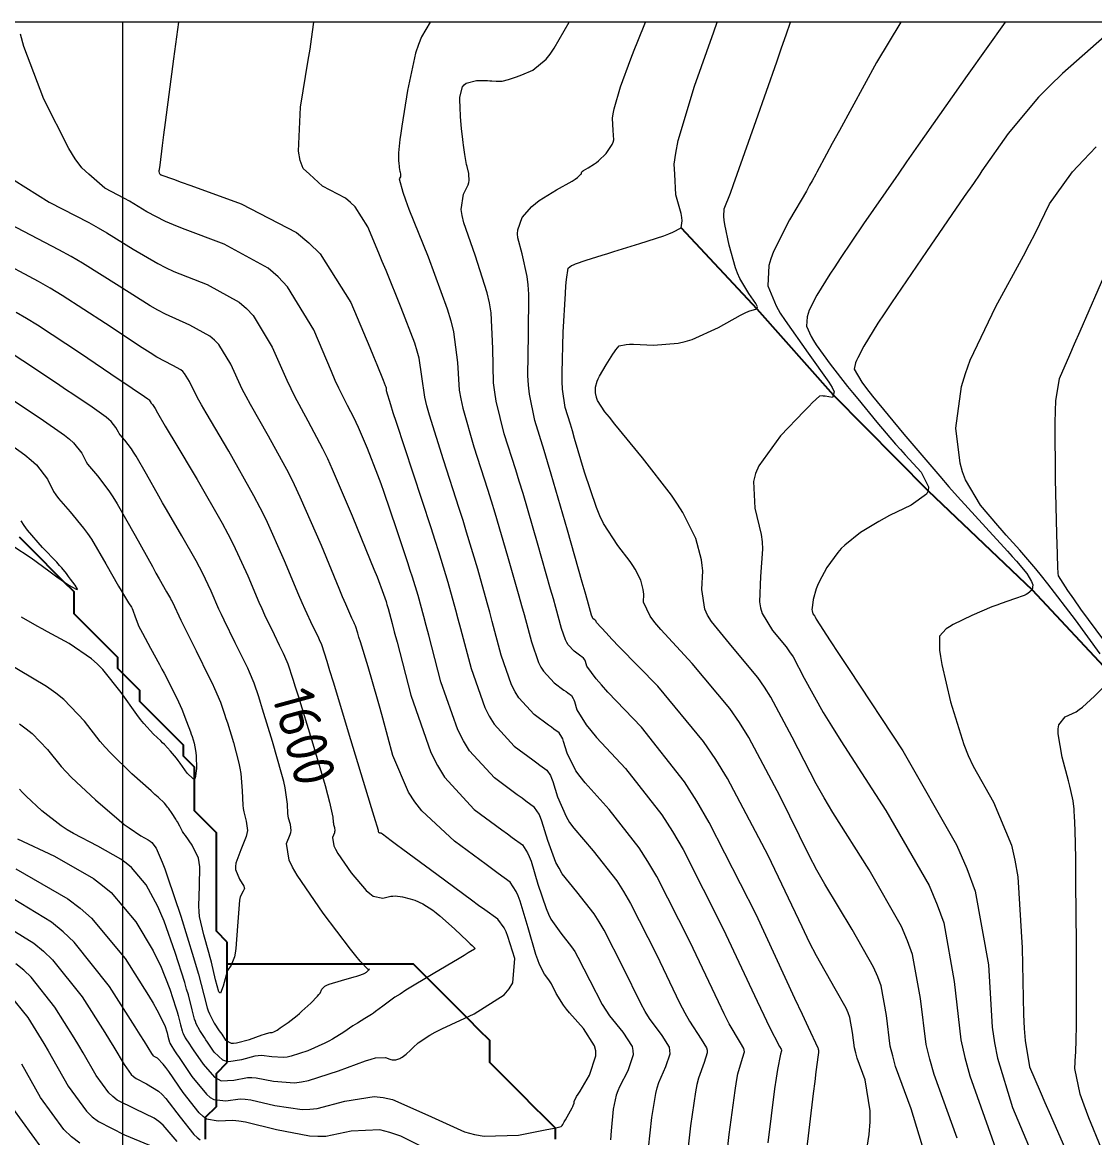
# Model space of a CAD drawing. Header units: millimetres. Extents: x 837475 to 838477, y 1189012 to 1191015.
# Drawn here: x 837667.3 to 837765.3, y 1190912 to 1191013.9 of the extents above; entities that cross this region are included whole.
import ezdxf

# ---------------------------------------------------------------- set-up
doc = ezdxf.new("R2010")
doc.units = ezdxf.units.MM
doc.header["$LTSCALE"] = 0.3
doc.layers.add('COORD', color=253, linetype='Continuous', lineweight=20)
doc.layers.add('DRENAJE', color=5, linetype='Continuous', lineweight=25)
for name, color, linetype, lineweight, true_color in [('COTAS 10', 7, 'Continuous', 9, 0x6e3e2d), ('COTAS INT', 7, 'Continuous', 5, 0x9fa19f), ('Escorrentias', 7, 'Continuous', 25, 0x00a8ad)]:
    doc.layers.add(name, color=color, linetype=linetype, lineweight=lineweight, true_color=true_color)
doc.styles.get("Standard").update_dxf_attribs({"font": 'isocp2.shx', "bigfont": '@extfont2.shx'})

msp = doc.modelspace()

# ---------------------------------------------------------------- linework, layer by layer
at = {"layer": 'COORD'}
msp.add_line((837676.51, 1189013.87), (837676.51, 1191013.87), dxfattribs=at)
msp.add_lwpolyline([(837476.51, 1189013.87), (838476.51, 1189013.87), (838476.51, 1191013.87), (837476.51, 1191013.87)], close=True, dxfattribs=at)
at = {"layer": 'COTAS 10'}
for points in [[(837679.9, 1191000), (837679.89, 1191000.01), (837679.88, 1191000.02), (837679.88, 1191000.03), (837679.84, 1191000.1), (837679.83, 1191000.26), (837679.83, 1191000.33), (837679.84, 1191000.42), (837679.9, 1191000.83), (837680.14, 1191002.62), (837680.26, 1191003.58), (837680.41, 1191004.73), (837681.16, 1191010.54), (837681.61, 1191013.87)], [(837749.8, 1190910.5), (837748.54, 1190914.61), (837747.12, 1190918.49), (837746.85, 1190919.44), (837746.63, 1190920.33), (837746.28, 1190923.14), (837745.8, 1190925.84), (837745.49, 1190926.67), (837745.11, 1190927.55), (837743.14, 1190931.01), (837740.64, 1190935.13), (837739.93, 1190936.41), (837739.21, 1190937.76), (837736.57, 1190943.16), (837733.7, 1190948.55), (837732.84, 1190949.9), (837731.96, 1190951.18), (837728.53, 1190955.29), (837725.65, 1190958.39), (837725.11, 1190959.04), (837724.68, 1190959.61), (837724.07, 1190960.89), (837724.1, 1190961.62), (837724.08, 1190961.84), (837724.05, 1190962.06), (837723.83, 1190962.9), (837723.32, 1190963.92), (837723.1, 1190964.25), (837722.86, 1190964.61), (837721.72, 1190966.08), (837720.43, 1190968.09), (837720.1, 1190968.78), (837719.78, 1190969.54), (837718.68, 1190972.76), (837717.78, 1190975.86), (837717.58, 1190976.54), (837717.4, 1190977.15), (837716.92, 1190978.68), (837716.69, 1190980.36), (837716.66, 1190981.06), (837716.65, 1190981.86), (837716.75, 1190985.56), (837716.94, 1190989.11), (837716.99, 1190989.8), (837717.03, 1190990.37), (837717.18, 1190991.4), (837717.51, 1190991.64), (837717.67, 1190991.72), (837717.87, 1190991.8), (837718.84, 1190992.14), (837720.31, 1190992.6), (837720.82, 1190992.76), (837721.37, 1190992.93), (837723.74, 1190993.66), (837725.95, 1190994.38), (837726.39, 1190994.54), (837726.76, 1190994.69), (837727.52, 1190995.09), (837727.62, 1190995.74), (837727.58, 1190996.05), (837727.51, 1190996.4), (837727.03, 1190998.12), (837726.93, 1191000), (837726.88, 1191000.9), (837727.03, 1191001.93), (837727.25, 1191003.06), (837728.74, 1191008.05), (837730.5, 1191013.01), (837730.82, 1191013.87)], [(837765.8, 1190956.17), (837763.54, 1190959.27), (837761.03, 1190962.57), (837760.45, 1190963.3), (837759.93, 1190963.95), (837758.47, 1190965.66), (837757.23, 1190967.02), (837756.85, 1190967.45), (837756.45, 1190967.91), (837754.87, 1190969.76), (837753.49, 1190972.06), (837753.22, 1190972.8), (837753, 1190973.59), (837752.62, 1190976.78), (837753.14, 1190980.6), (837753.49, 1190981.78), (837753.93, 1190983.02), (837756.27, 1190987.91), (837758.8, 1190992.53), (837759.36, 1190993.6), (837759.87, 1190994.57), (837761.18, 1190997.3), (837763.13, 1191000), (837763.28, 1191000.21), (837764.28, 1191001.29), (837765.45, 1191002.5)], [(837679.92, 1191000), (837679.92, 1190999.98), (837679.95, 1190999.97), (837679.96, 1190999.96), (837679.96, 1190999.96), (837679.98, 1190999.95), (837681.12, 1190999.54), (837681.83, 1190999.28), (837682.71, 1190998.96), (837687.33, 1190997.3), (837692.36, 1190994.67), (837693.5, 1190993.74), (837694.53, 1190992.71), (837697.33, 1190988.29), (837699.06, 1190984.16), (837699.41, 1190983.33), (837699.7, 1190982.62), (837700.3, 1190981.19), (837700.48, 1190980.7), (837700.52, 1190980.58), (837700.55, 1190980.49), (837700.58, 1190980.23), (837700.95, 1190978.97), (837701.18, 1190978.24), (837701.47, 1190977.34), (837703, 1190972.72), (837704.65, 1190967.71), (837705.02, 1190966.57), (837705.34, 1190965.54), (837706.21, 1190962.72), (837706.9, 1190960.21), (837707.12, 1190959.39), (837707.36, 1190958.5), (837708.32, 1190954.83), (837709.57, 1190951.28), (837709.98, 1190950.48), (837710.42, 1190949.74), (837712.27, 1190947.74), (837713.97, 1190946.49), (837714.32, 1190946.23), (837714.61, 1190946.01), (837715.25, 1190945.55), (837715.58, 1190945.06), (837715.68, 1190944.81), (837715.79, 1190944.52), (837716.22, 1190943.1), (837717, 1190941.31), (837717.33, 1190940.78), (837717.71, 1190940.24), (837719.47, 1190938.19), (837721.63, 1190935.44), (837722.25, 1190934.46), (837722.89, 1190933.38), (837725.27, 1190928.71), (837727.38, 1190924.3), (837727.85, 1190923.39), (837728.27, 1190922.62), (837729.35, 1190920.97), (837729.85, 1190920.18), (837729.9, 1190919.96), (837729.91, 1190919.72), (837729.62, 1190918.85), (837729.1, 1190917.42), (837728.96, 1190916.83), (837728.83, 1190916.16), (837728.37, 1190913.05), (837727.98, 1190909.47)], [(837666.76, 1190987.4), (837667.71, 1190986.83), (837668.71, 1190986.22), (837672.64, 1190983.64), (837676.09, 1190981.3), (837676.78, 1190980.83), (837677.35, 1190980.44), (837678.47, 1190979.69), (837678.78, 1190979.47), (837678.84, 1190979.42), (837678.9, 1190979.37), (837679, 1190979.24), (837679.05, 1190979.14), (837679.07, 1190979.1), (837679.1, 1190979.07), (837679.2, 1190978.96), (837679.34, 1190978.77), (837679.39, 1190978.69), (837679.45, 1190978.6), (837679.67, 1190978.21), (837680.38, 1190976.99), (837680.74, 1190976.38), (837681.17, 1190975.66), (837683.29, 1190972.09), (837685.57, 1190968.11), (837686.09, 1190967.13), (837686.57, 1190966.2), (837687.93, 1190963.29), (837688.94, 1190960.9), (837689.2, 1190960.31), (837689.46, 1190959.74), (837690.32, 1190957.95), (837690.8, 1190956.98), (837691.01, 1190956.55), (837691.15, 1190956.25), (837691.28, 1190955.97), (837691.59, 1190955.25), (837692.04, 1190953.86), (837692.25, 1190953.17), (837692.51, 1190952.35), (837693.76, 1190948.25), (837694.98, 1190944.15), (837695.21, 1190943.32), (837695.4, 1190942.63), (837695.7, 1190941.25), (837695.72, 1190940.8), (837695.74, 1190940.7), (837695.75, 1190940.59), (837695.83, 1190940.3), (837695.86, 1190940.02), (837695.85, 1190939.93), (837695.83, 1190939.82), (837695.66, 1190939.41), (837695.78, 1190938.64), (837695.94, 1190938.32), (837696.15, 1190937.94), (837697.36, 1190936.18), (837698.75, 1190934.56), (837699.08, 1190934.27), (837699.39, 1190934.05), (837700.27, 1190933.85), (837700.99, 1190934.03), (837701.18, 1190934.05), (837701.38, 1190934.06), (837702.07, 1190933.99), (837702.77, 1190933.81), (837702.97, 1190933.74), (837703.17, 1190933.66), (837703.93, 1190933.33), (837704.84, 1190932.75), (837705.14, 1190932.52), (837705.46, 1190932.25), (837706.81, 1190931.05), (837708, 1190929.92), (837708.23, 1190929.7), (837708.41, 1190929.53), (837708.69, 1190929.25), (837708.67, 1190929.24), (837708.67, 1190929.23), (837708.66, 1190929.23), (837708.65, 1190929.21), (837708.07, 1190928.85), (837707.7, 1190928.63), (837707.25, 1190928.36), (837704.87, 1190926.95), (837702.37, 1190925.44), (837701.83, 1190925.1), (837701.36, 1190924.8), (837700.25, 1190924), (837699.6, 1190923.49), (837699.42, 1190923.36), (837699.24, 1190923.24), (837698.61, 1190922.85), (837697.94, 1190922.45), (837697.74, 1190922.32), (837697.53, 1190922.18), (837696.71, 1190921.61), (837695.67, 1190920.97), (837695.33, 1190920.78), (837694.96, 1190920.6), (837693.42, 1190919.92), (837691.88, 1190919.42), (837691.51, 1190919.34), (837691.17, 1190919.3), (837690.12, 1190919.36), (837689.16, 1190919.48), (837688.87, 1190919.46), (837688.56, 1190919.42), (837687.36, 1190919.09), (837686.19, 1190918.91), (837685.91, 1190918.96), (837685.65, 1190919.06), (837684.85, 1190919.78), (837684.24, 1190920.71), (837684.09, 1190920.93), (837683.95, 1190921.14), (837683.54, 1190921.77), (837683.21, 1190922.39), (837683.14, 1190922.59), (837683.06, 1190922.8), (837682.84, 1190923.65), (837682.49, 1190925.02), (837682.33, 1190925.55), (837682.16, 1190926.15), (837681.3, 1190928.88), (837680.27, 1190931.75), (837679.98, 1190932.45), (837679.69, 1190933.09), (837678.62, 1190935.07), (837677.28, 1190936.65), (837676.82, 1190937.04), (837676.33, 1190937.42), (837674.21, 1190938.62), (837671.98, 1190939.77), (837671.41, 1190940.11), (837670.87, 1190940.47), (837669.1, 1190941.84), (837667.67, 1190943.18), (837667.35, 1190943.51), (837667.06, 1190943.83)], [(837767.04, 1190908.3), (837764.76, 1190913.79), (837764.33, 1190914.95), (837763.99, 1190915.96), (837763.49, 1190918.3), (837763.55, 1190919.48), (837763.57, 1190919.75), (837763.58, 1190920), (837763.62, 1190920.7), (837763.64, 1190922.42), (837763.65, 1190923.31), (837763.65, 1190924.38), (837763.63, 1190929.72), (837763.59, 1190935.27), (837763.58, 1190936.46), (837763.57, 1190937.51), (837763.52, 1190940.04), (837763.45, 1190941.4), (837763.44, 1190941.71), (837763.42, 1190941.99), (837763.34, 1190942.74), (837763.14, 1190943.7), (837763.04, 1190944.1), (837762.92, 1190944.57), (837762.34, 1190946.75), (837761.96, 1190948.88), (837761.96, 1190949.32), (837762.02, 1190949.68), (837762.62, 1190950.43), (837763.6, 1190950.89), (837763.88, 1190951.08), (837764.18, 1190951.3), (837765.3, 1190952.3), (837766.27, 1190953.29)], [(837681.46, 1190911.63), (837680.18, 1190913.13), (837679.78, 1190913.46), (837679.36, 1190913.77), (837677.67, 1190914.58), (837676, 1190915.41), (837675.6, 1190915.73), (837675.22, 1190916.08), (837674.06, 1190917.67), (837672.88, 1190919.73), (837672.49, 1190920.39), (837672.06, 1190921.09), (837670.3, 1190923.9), (837668.13, 1190926.63), (837667.45, 1190927.27), (837666.74, 1190927.86)]]:
    msp.add_lwpolyline(points, dxfattribs=at)
at = {"layer": 'COTAS INT'}
for points in [[(837731.41, 1190907.91), (837731.91, 1190912.28), (837732.45, 1190916.3), (837732.58, 1190917.12), (837732.71, 1190917.81), (837733.11, 1190919.24), (837733.3, 1190919.82), (837733.29, 1190919.97), (837733.26, 1190920.12), (837732.93, 1190920.65), (837731.92, 1190922.37), (837731.46, 1190923.28), (837730.92, 1190924.38), (837728.32, 1190929.89), (837725.29, 1190935.84), (837724.48, 1190937.21), (837723.69, 1190938.45), (837720.95, 1190941.95), (837718.75, 1190944.39), (837718.3, 1190944.97), (837717.91, 1190945.5), (837717.11, 1190947.09), (837716.78, 1190948.17), (837716.7, 1190948.4), (837716.62, 1190948.58), (837716.37, 1190948.96), (837715.89, 1190949.31), (837715.66, 1190949.48), (837715.39, 1190949.67), (837714.09, 1190950.63), (837712.68, 1190952.16), (837712.34, 1190952.72), (837712.03, 1190953.34), (837711.08, 1190956.05), (837710.26, 1190959.14), (837710.03, 1190959.99), (837709.8, 1190960.84), (837708.94, 1190963.91), (837707.92, 1190967.3), (837707.59, 1190968.36), (837707.24, 1190969.47), (837705.79, 1190973.91), (837704.52, 1190977.98), (837704.28, 1190978.85), (837704.09, 1190979.63), (837703.83, 1190981.51), (837703.57, 1190983.2), (837703.39, 1190983.84), (837703.17, 1190984.56), (837701.95, 1190987.79), (837700.55, 1190991.19), (837700.21, 1190992.02), (837699.89, 1190992.79), (837698.9, 1190995.18), (837697.74, 1190997), (837697.32, 1190997.42), (837696.84, 1190997.81), (837694.75, 1190998.9), (837693.56, 1191000), (837692.98, 1191000.53), (837692.72, 1191001.26), (837692.55, 1191002.1), (837692.74, 1191006.13), (837693.45, 1191010.41), (837693.61, 1191011.41), (837693.75, 1191012.32), (837693.97, 1191013.87)], [(837704.6, 1191013.87), (837703.78, 1191012.53), (837703.51, 1191011.83), (837703.26, 1191011.06), (837702.5, 1191007.65), (837701.99, 1191004.39), (837701.89, 1191003.73), (837701.81, 1191003.16), (837701.69, 1191001.96), (837701.69, 1191001.48), (837701.7, 1191001.37), (837701.7, 1191001.26), (837701.72, 1191000.96), (837701.74, 1191000.73), (837701.75, 1191000.67), (837701.76, 1191000.61), (837701.79, 1191000.42), (837701.82, 1191000.25), (837701.83, 1191000.2), (837701.84, 1191000.16), (837701.88, 1191000.02), (837701.88, 1191000), (837701.88, 1190999.87), (837701.87, 1190999.82), (837701.86, 1190999.77), (837701.76, 1190999.58), (837702.08, 1190998.36), (837702.33, 1190997.66), (837702.65, 1190996.81), (837704.39, 1190992.45), (837706.14, 1190987.7), (837706.47, 1190986.6), (837706.72, 1190985.6), (837707.07, 1190982.79), (837707.24, 1190980.28), (837707.38, 1190979.47), (837707.56, 1190978.61), (837708.57, 1190975.1), (837709.82, 1190971.23), (837710.16, 1190970.15), (837710.49, 1190969.07), (837711.66, 1190965.1), (837712.69, 1190961.47), (837712.94, 1190960.59), (837713.16, 1190959.77), (837713.83, 1190957.27), (837714.49, 1190955.39), (837714.71, 1190954.97), (837714.94, 1190954.58), (837715.92, 1190953.52), (837716.81, 1190952.86), (837717, 1190952.73), (837717.16, 1190952.61), (837717.49, 1190952.37), (837717.66, 1190952.1), (837717.72, 1190951.98), (837717.78, 1190951.82), (837718, 1190951.07), (837718.83, 1190949.7), (837719.26, 1190949.16), (837719.79, 1190948.54), (837722.43, 1190945.71), (837725.76, 1190941.47), (837726.72, 1190939.95), (837727.69, 1190938.29), (837731.37, 1190931.07), (837734.46, 1190924.45), (837735.07, 1190923.17), (837735.57, 1190922.12), (837736.51, 1190920.32), (837736.67, 1190920.06), (837736.69, 1190919.99), (837736.69, 1190919.91), (837736.6, 1190919.62), (837736.31, 1190918.2), (837736.2, 1190917.41), (837736.06, 1190916.44), (837735.45, 1190911.51)], [(837738.94, 1190910.35), (837739.62, 1190916), (837739.75, 1190917.1), (837739.86, 1190918), (837740.07, 1190919.55), (837740.1, 1190919.76), (837740.11, 1190919.8), (837740.11, 1190919.84), (837740.11, 1190919.93), (837740.09, 1190919.98), (837740.08, 1190919.99), (837740.08, 1190920), (837740.08, 1190920.04), (837740.07, 1190920.07), (837740.07, 1190920.08), (837740.06, 1190920.09), (837740.04, 1190920.14), (837739.15, 1190922.04), (837738.6, 1190923.22), (837737.92, 1190924.69), (837734.37, 1190932.36), (837730.08, 1190940.78), (837728.94, 1190942.73), (837727.81, 1190944.5), (837723.9, 1190949.48), (837720.83, 1190952.69), (837720.23, 1190953.34), (837719.74, 1190953.9), (837718.89, 1190955.06), (837718.77, 1190955.47), (837718.74, 1190955.56), (837718.71, 1190955.63), (837718.61, 1190955.77), (837718.43, 1190955.91), (837718.34, 1190955.97), (837718.24, 1190956.05), (837717.74, 1190956.41), (837717.2, 1190957), (837717.07, 1190957.21), (837716.95, 1190957.45), (837716.58, 1190958.49), (837716.06, 1190960.41), (837715.84, 1190961.2), (837715.59, 1190962.1), (837714.39, 1190966.29), (837713.07, 1190970.83), (837712.73, 1190971.94), (837712.41, 1190973), (837711.35, 1190976.29), (837710.61, 1190979.25), (837710.48, 1190980.09), (837710.38, 1190980.94), (837710.31, 1190984.07), (837710.16, 1190987.32), (837710, 1190988.24), (837709.8, 1190989.17), (837708.69, 1190992.59), (837707.66, 1190995.56), (837707.51, 1190996.21), (837707.43, 1190996.77), (837707.62, 1190998.18), (837708.05, 1190999.02), (837708.12, 1190999.23), (837708.16, 1190999.43), (837708.13, 1191000), (837708.13, 1191000.07), (837707.96, 1191000.69), (837707.92, 1191000.87), (837707.88, 1191001.07), (837707.74, 1191001.81), (837707.62, 1191002.65), (837707.59, 1191002.9), (837707.56, 1191003.16), (837707.45, 1191004.16), (837707.36, 1191005.24), (837707.35, 1191005.55), (837707.33, 1191005.86), (837707.31, 1191007.02), (837707.55, 1191007.98), (837707.69, 1191008.16), (837707.88, 1191008.31), (837708.83, 1191008.55), (837709.83, 1191008.55), (837710.03, 1191008.54), (837710.21, 1191008.53), (837710.62, 1191008.49), (837710.92, 1191008.48), (837711.03, 1191008.49), (837711.16, 1191008.51), (837711.73, 1191008.66), (837712.48, 1191008.9), (837712.71, 1191008.99), (837712.96, 1191009.08), (837713.96, 1191009.49), (837715.17, 1191010.5), (837715.54, 1191010.97), (837715.93, 1191011.52), (837717.29, 1191013.87)], [(837743.91, 1190907.27), (837744.71, 1190912.27), (837744.79, 1190913.41), (837744.8, 1190914.44), (837744.32, 1190917.27), (837743.6, 1190919.23), (837743.47, 1190919.72), (837743.36, 1190920.17), (837743.18, 1190921.59), (837742.93, 1190922.96), (837742.78, 1190923.38), (837742.59, 1190923.82), (837741.59, 1190925.57), (837739.89, 1190928.58), (837739.26, 1190929.82), (837738.57, 1190931.23), (837735.47, 1190937.76), (837731.76, 1190944.8), (837730.68, 1190946.53), (837729.57, 1190948.16), (837725.38, 1190953.24), (837721.87, 1190956.83), (837721.2, 1190957.53), (837720.66, 1190958.09), (837719.79, 1190959.04), (837719.76, 1190959.12), (837719.76, 1190959.14), (837719.75, 1190959.15), (837719.73, 1190959.18), (837719.7, 1190959.21), (837719.68, 1190959.22), (837719.66, 1190959.24), (837719.56, 1190959.31), (837719.46, 1190959.42), (837719.43, 1190959.46), (837719.41, 1190959.51), (837719.34, 1190959.71), (837718.96, 1190961.04), (837718.75, 1190961.8), (837718.48, 1190962.73), (837717.12, 1190967.49), (837715.64, 1190972.59), (837715.3, 1190973.73), (837715, 1190974.76), (837714.14, 1190977.49), (837713.65, 1190979.89), (837713.57, 1190980.71), (837713.52, 1190981.6), (837713.56, 1190985.36), (837713.59, 1190989.04), (837713.54, 1190989.88), (837713.46, 1190990.64), (837712.99, 1190992.73), (837712.59, 1190994.19), (837712.58, 1190994.56), (837712.6, 1190994.91), (837713, 1190996.04), (837713.88, 1190997.05), (837714.2, 1190997.32), (837714.56, 1190997.59), (837716.13, 1190998.56), (837717.57, 1190999.36), (837717.84, 1190999.53), (837718.05, 1190999.68), (837718.36, 1191000), (837718.38, 1191000.01), (837718.45, 1191000.22), (837718.51, 1191000.28), (837718.59, 1191000.34), (837719.02, 1191000.57), (837719.6, 1191000.93), (837719.78, 1191001.06), (837719.96, 1191001.21), (837720.68, 1191001.9), (837721.23, 1191002.7), (837721.32, 1191002.93), (837721.37, 1191003.15), (837721.3, 1191003.98), (837721.24, 1191005.1), (837721.3, 1191005.51), (837721.39, 1191005.97), (837721.99, 1191007.98), (837722.93, 1191010.53), (837723.23, 1191011.32), (837723.56, 1191012.15), (837724.25, 1191013.87)], [(837752.75, 1190911.94), (837750.64, 1190917.74), (837750.23, 1190919.16), (837749.91, 1190920.5), (837749.38, 1190924.69), (837748.66, 1190928.72), (837748.2, 1190929.97), (837747.64, 1190931.27), (837744.69, 1190936.45), (837741.38, 1190941.67), (837740.59, 1190943.01), (837739.85, 1190944.3), (837737.67, 1190948.56), (837735.72, 1190952.22), (837735.14, 1190953.14), (837734.53, 1190954.01), (837732.2, 1190956.8), (837730.29, 1190959.13), (837729.94, 1190959.72), (837729.68, 1190960.27), (837729.42, 1190962.06), (837729.5, 1190963.76), (837729.45, 1190964.26), (837729.38, 1190964.77), (837728.86, 1190966.72), (837727.68, 1190969.08), (837727.19, 1190969.85), (837726.63, 1190970.68), (837723.98, 1190974.09), (837721.45, 1190977.17), (837720.96, 1190977.79), (837720.56, 1190978.3), (837719.88, 1190979.31), (837719.79, 1190979.61), (837719.77, 1190979.67), (837719.75, 1190979.73), (837719.71, 1190979.88), (837719.69, 1190980.03), (837719.68, 1190980.1), (837719.68, 1190980.18), (837719.69, 1190980.53), (837719.85, 1190981.09), (837719.94, 1190981.3), (837720.06, 1190981.54), (837720.66, 1190982.58), (837721.29, 1190983.57), (837721.43, 1190983.78), (837721.55, 1190983.95), (837721.87, 1190984.33), (837722.48, 1190984.45), (837722.79, 1190984.46), (837723.16, 1190984.47), (837724.98, 1190984.39), (837727.25, 1190984.56), (837727.89, 1190984.71), (837728.54, 1190984.91), (837730.93, 1190986), (837732.95, 1190987.11), (837733.36, 1190987.32), (837733.71, 1190987.48), (837734.43, 1190987.7), (837734.51, 1190987.88), (837734.44, 1190988.01), (837734.35, 1190988.18), (837733.7, 1190989.1), (837732.88, 1190990.48), (837732.68, 1190990.94), (837732.49, 1190991.43), (837731.9, 1190993.5), (837731.52, 1190995.41), (837731.46, 1190995.8), (837731.42, 1190996.13), (837731.46, 1190996.82), (837732.02, 1190998.25), (837732.31, 1190999.04), (837732.65, 1191000), (837732.65, 1191000), (837734.37, 1191004.89), (837736.25, 1191010.27), (837736.69, 1191011.54), (837737.1, 1191012.72), (837737.51, 1191013.87)], [(837747.59, 1191013.87), (837745.38, 1191010.21), (837741.98, 1191004), (837741.33, 1191002.8), (837740.8, 1191001.83), (837739.92, 1191000.18), (837739.82, 1191000), (837739.5, 1190999.4), (837739.25, 1190998.98), (837738.96, 1190998.46), (837737.42, 1190995.83), (837735.96, 1190992.94), (837735.71, 1190992.26), (837735.53, 1190991.64), (837735.44, 1190989.81), (837736.21, 1190987.96), (837736.57, 1190987.31), (837737.01, 1190986.62), (837739.12, 1190983.64), (837741.01, 1190980.99), (837741.31, 1190980.5), (837741.5, 1190980.11), (837741.35, 1190979.59), (837740.68, 1190979.71), (837740.54, 1190979.73), (837740.42, 1190979.74), (837740.15, 1190979.73), (837739.52, 1190979.14), (837739.18, 1190978.78), (837738.75, 1190978.35), (837736.6, 1190976.08), (837734.63, 1190973.36), (837734.32, 1190972.64), (837734.12, 1190971.93), (837734.26, 1190969.48), (837734.84, 1190967.09), (837734.91, 1190966.42), (837734.95, 1190965.74), (837734.77, 1190963.24), (837734.68, 1190960.94), (837734.78, 1190960.39), (837734.92, 1190959.87), (837735.88, 1190958.31), (837737.11, 1190956.83), (837737.43, 1190956.37), (837737.74, 1190955.89), (837738.77, 1190953.95), (837740.5, 1190950.83), (837741.25, 1190949.6), (837742.12, 1190948.22), (837746.23, 1190941.88), (837750.17, 1190935), (837750.92, 1190933.26), (837751.52, 1190931.61), (837752.48, 1190926.24), (837753.07, 1190920.93), (837753.43, 1190919.31), (837753.89, 1190917.63), (837756.25, 1190911.01)], [(837757.13, 1191013.87), (837753.66, 1191009.02), (837749.18, 1191002.64), (837748.12, 1191001.12), (837747.34, 1191000), (837747.13, 1190999.7), (837744.19, 1190995.45), (837742.04, 1190992.28), (837741.56, 1190991.54), (837741.12, 1190990.87), (837739.92, 1190988.94), (837739.22, 1190987.58), (837739.11, 1190987.26), (837739.02, 1190986.96), (837738.97, 1190986.11), (837739.4, 1190985.16), (837739.61, 1190984.81), (837739.87, 1190984.41), (837741.14, 1190982.65), (837742.73, 1190980.61), (837743.19, 1190980.04), (837743.66, 1190979.46), (837745.4, 1190977.35), (837747.12, 1190975.34), (837747.56, 1190974.84), (837747.99, 1190974.35), (837749.44, 1190972.76), (837750.13, 1190971.42), (837750.08, 1190971.08), (837749.93, 1190970.76), (837748.54, 1190969.75), (837746.57, 1190968.82), (837746.06, 1190968.55), (837745.57, 1190968.28), (837743.91, 1190967.25), (837742.49, 1190966.12), (837742.15, 1190965.79), (837741.83, 1190965.44), (837740.84, 1190964.08), (837740.13, 1190962.76), (837739.98, 1190962.43), (837739.86, 1190962.12), (837739.57, 1190961.13), (837739.48, 1190960.39), (837739.47, 1190960.24), (837739.48, 1190960.11), (837739.56, 1190959.82), (837739.69, 1190959.66), (837739.72, 1190959.61), (837739.76, 1190959.56), (837739.87, 1190959.35), (837741.15, 1190957.37), (837741.91, 1190956.2), (837742.86, 1190954.76), (837747.79, 1190947.32), (837752.69, 1190938.73), (837753.63, 1190936.56), (837754.38, 1190934.49), (837755.59, 1190927.78), (837755.94, 1190922.07), (837756.15, 1190920.63), (837756.42, 1190919.24), (837757.8, 1190914.73), (837759.51, 1190910.69)], [(837767.48, 1191013.71), (837762.37, 1191009.19), (837761.22, 1191008.07), (837760.18, 1191007.02), (837757.39, 1191003.71), (837755, 1191000.29), (837754.8, 1191000), (837754.22, 1190999.16), (837753.38, 1190997.96), (837749.93, 1190992.94), (837746.74, 1190988.25), (837746.07, 1190987.25), (837745.5, 1190986.38), (837744.2, 1190984.3), (837743.65, 1190983.23), (837743.55, 1190982.98), (837743.46, 1190982.76), (837743.34, 1190982.17), (837744.03, 1190980.99), (837744.47, 1190980.41), (837745.01, 1190979.71), (837747.86, 1190976.26), (837751.16, 1190972.4), (837751.99, 1190971.45), (837752.78, 1190970.55), (837755.35, 1190967.72), (837757.35, 1190965.55), (837757.78, 1190965.07), (837758.16, 1190964.64), (837759.1, 1190963.51), (837759.53, 1190962.8), (837759.6, 1190962.63), (837759.64, 1190962.48), (837759.58, 1190962.03), (837759.2, 1190961.68), (837759.04, 1190961.59), (837758.85, 1190961.5), (837757.99, 1190961.19), (837756.76, 1190960.79), (837756.35, 1190960.63), (837755.91, 1190960.46), (837754.07, 1190959.69), (837752.38, 1190958.86), (837752.03, 1190958.65), (837751.74, 1190958.45), (837751.14, 1190957.8), (837751.13, 1190956.51), (837751.22, 1190955.92), (837751.35, 1190955.21), (837752.12, 1190951.8), (837753.35, 1190947.9), (837753.76, 1190946.89), (837754.2, 1190945.91), (837756.05, 1190942.62), (837757.7, 1190938.7), (837758.02, 1190937.32), (837758.28, 1190935.82), (837758.69, 1190929.33), (837758.8, 1190923.22), (837758.87, 1190921.95), (837758.95, 1190920.86), (837759.36, 1190918.45), (837760.33, 1190916.19), (837760.76, 1190915.18), (837761.27, 1190914.02), (837763.71, 1190908.45)], [(837724.54, 1190911.03), (837724.83, 1190913.81), (837725.21, 1190916.01), (837725.34, 1190916.54), (837725.49, 1190917.02), (837726.13, 1190918.47), (837726.51, 1190919.63), (837726.5, 1190919.94), (837726.44, 1190920.25), (837725.77, 1190921.3), (837724.62, 1190922.87), (837724.24, 1190923.5), (837723.85, 1190924.22), (837722.21, 1190927.52), (837720.48, 1190930.93), (837720.02, 1190931.71), (837719.57, 1190932.43), (837718, 1190934.43), (837716.66, 1190936.09), (837716.36, 1190936.59), (837716.08, 1190937.11), (837715.33, 1190939.12), (837714.79, 1190940.88), (837714.66, 1190941.23), (837714.54, 1190941.53), (837714.13, 1190942.15), (837713.34, 1190942.71), (837712.98, 1190942.98), (837712.55, 1190943.3), (837710.45, 1190944.85), (837708.17, 1190947.32), (837707.62, 1190948.23), (837707.11, 1190949.23), (837705.57, 1190953.61), (837704.46, 1190957.87), (837704.22, 1190958.78), (837704.01, 1190959.58), (837703.48, 1190961.52), (837702.97, 1190963.18), (837702.77, 1190963.8), (837702.55, 1190964.5), (837701.52, 1190967.61), (837700.39, 1190970.91), (837700.1, 1190971.72), (837699.81, 1190972.5), (837698.86, 1190974.94), (837698.03, 1190976.86), (837697.83, 1190977.31), (837697.64, 1190977.71), (837697.04, 1190978.86), (837696.24, 1190980.46), (837695.92, 1190981.16), (837695.57, 1190981.96), (837693.95, 1190985.77), (837691.54, 1190989.72), (837690.7, 1190990.61), (837689.77, 1190991.42), (837685.77, 1190993.61), (837681.94, 1190995.04), (837681.12, 1190995.38), (837680.41, 1190995.68), (837678.71, 1190996.55), (837677.51, 1190997.3), (837677.1, 1190997.53), (837676.67, 1190997.77), (837674.85, 1190998.71), (837673.41, 1191000), (837672.76, 1191000.57), (837672.16, 1191001.39), (837671.56, 1191002.34), (837669.28, 1191006.86), (837667.47, 1191011.66), (837667.16, 1191012.79)], [(837666.57, 1190999.44), (837669.77, 1190997.45), (837673.39, 1190995.57), (837674.25, 1190995.1), (837675.05, 1190994.64), (837677.45, 1190993.15), (837679.7, 1190991.83), (837680.41, 1190991.47), (837681.16, 1190991.12), (837684.2, 1190989.91), (837687.12, 1190988.31), (837687.79, 1190987.73), (837688.41, 1190987.08), (837690.16, 1190984.2), (837691.49, 1190981.17), (837691.85, 1190980.42), (837692.2, 1190979.71), (837693.42, 1190977.47), (837694.76, 1190974.93), (837695.19, 1190974.03), (837695.64, 1190973.04), (837697.46, 1190968.78), (837699.11, 1190964.75), (837699.45, 1190963.92), (837699.73, 1190963.2), (837700.33, 1190961.64), (837700.55, 1190960.97), (837700.6, 1190960.82), (837700.64, 1190960.69), (837700.75, 1190960.33), (837701.11, 1190958.96), (837701.31, 1190958.18), (837701.56, 1190957.24), (837702.82, 1190952.4), (837704.65, 1190947.17), (837705.26, 1190945.98), (837705.91, 1190944.91), (837708.62, 1190941.95), (837711.12, 1190940.11), (837711.64, 1190939.73), (837712.08, 1190939.41), (837713.01, 1190938.74), (837713.49, 1190938.01), (837713.64, 1190937.65), (837713.8, 1190937.23), (837714.43, 1190935.14), (837715.17, 1190932.92), (837715.39, 1190932.41), (837715.62, 1190931.95), (837716.52, 1190930.67), (837717.51, 1190929.41), (837717.79, 1190928.97), (837718.08, 1190928.47), (837719.17, 1190926.34), (837720.31, 1190924.15), (837720.64, 1190923.62), (837720.97, 1190923.12), (837722.19, 1190921.63), (837723.03, 1190920.31), (837723.11, 1190919.93), (837723.12, 1190919.54), (837722.64, 1190918.08), (837721.88, 1190916.63), (837721.73, 1190916.25), (837721.59, 1190915.87), (837721.3, 1190914.58), (837721.11, 1190912.59), (837721.05, 1190911.77)], [(837666.73, 1190936.53), (837671.47, 1190933.81), (837672.6, 1190932.95), (837673.64, 1190932.04), (837676.73, 1190928.35), (837678.84, 1190924.98), (837679.26, 1190924.26), (837679.62, 1190923.65), (837680.33, 1190922.23), (837680.54, 1190921.54), (837680.59, 1190921.39), (837680.62, 1190921.26), (837680.71, 1190920.92), (837680.77, 1190920.7), (837680.79, 1190920.65), (837680.81, 1190920.6), (837680.89, 1190920.45), (837681.23, 1190919.92), (837681.42, 1190919.64), (837681.65, 1190919.3), (837682.8, 1190917.57), (837684.14, 1190915.94), (837684.48, 1190915.66), (837684.81, 1190915.46), (837685.92, 1190915.35), (837687.23, 1190915.52), (837687.69, 1190915.49), (837688.2, 1190915.42), (837690.4, 1190914.92), (837692.88, 1190914.55), (837693.58, 1190914.57), (837694.27, 1190914.64), (837696.78, 1190915.32), (837699.48, 1190915.75), (837700.29, 1190915.65), (837701.13, 1190915.47), (837704.38, 1190914.02), (837707.73, 1190912.5), (837708.63, 1190912.26), (837709.52, 1190912.11), (837712.65, 1190912.2), (837715.1, 1190912.69), (837715.57, 1190912.78), (837715.95, 1190912.86), (837716.57, 1190913), (837716.61, 1190913.05), (837716.62, 1190913.06), (837716.64, 1190913.09), (837716.7, 1190913.19), (837716.83, 1190913.41), (837716.88, 1190913.51), (837716.95, 1190913.62), (837717.26, 1190914.16), (837717.56, 1190914.69), (837717.62, 1190914.81), (837717.66, 1190914.91), (837717.74, 1190915.14), (837717.75, 1190915.25), (837717.75, 1190915.28), (837717.75, 1190915.3), (837717.76, 1190915.35), (837717.97, 1190915.73), (837718.11, 1190915.96), (837718.28, 1190916.24), (837719.15, 1190917.7), (837719.73, 1190919.45), (837719.71, 1190919.91), (837719.61, 1190920.37), (837718.61, 1190921.95), (837717.32, 1190923.37), (837717.03, 1190923.73), (837716.77, 1190924.07), (837716.11, 1190925.16), (837715.68, 1190926.02), (837715.56, 1190926.22), (837715.44, 1190926.4), (837715.04, 1190926.91), (837714.58, 1190927.8), (837714.42, 1190928.22), (837714.25, 1190928.72), (837713.54, 1190931.15), (837712.81, 1190933.57), (837712.62, 1190934.07), (837712.45, 1190934.48), (837711.89, 1190935.33), (837710.81, 1190936.11), (837710.3, 1190936.49), (837709.7, 1190936.92), (837706.8, 1190939.06), (837703.82, 1190941.83), (837703.17, 1190942.66), (837702.6, 1190943.53), (837701.18, 1190946.89), (837700.27, 1190950.29), (837700.02, 1190951.18), (837699.78, 1190952.05), (837698.91, 1190954.99), (837698.22, 1190957.27), (837698.08, 1190957.71), (837697.97, 1190958.08), (837697.76, 1190958.74), (837697.68, 1190958.93), (837697.65, 1190959), (837697.61, 1190959.08), (837697.42, 1190959.45), (837696.87, 1190960.73), (837696.59, 1190961.38), (837696.27, 1190962.16), (837694.65, 1190966.07), (837692.71, 1190970.5), (837692.19, 1190971.61), (837691.66, 1190972.67), (837689.81, 1190976.07), (837688.16, 1190978.95), (837687.78, 1190979.68), (837687.42, 1190980.37), (837686.37, 1190982.63), (837685.27, 1190984.44), (837684.88, 1190984.84), (837684.46, 1190985.21), (837682.63, 1190986.21), (837680.39, 1190987.21), (837679.7, 1190987.57), (837678.99, 1190987.97), (837676.18, 1190989.76), (837672.83, 1190991.87), (837671.77, 1190992.48), (837670.66, 1190993.1), (837666.18, 1190995.44)], [(837666.89, 1190939.27), (837670.25, 1190937.68), (837673.82, 1190935.65), (837674.66, 1190935.02), (837675.43, 1190934.36), (837677.68, 1190931.71), (837679.26, 1190929.04), (837679.62, 1190928.35), (837679.94, 1190927.7), (837680.81, 1190925.55), (837681.35, 1190923.85), (837681.46, 1190923.47), (837681.56, 1190923.14), (837681.78, 1190922.28), (837681.92, 1190921.75), (837681.96, 1190921.62), (837682.01, 1190921.5), (837682.21, 1190921.11), (837682.59, 1190920.53), (837682.76, 1190920.29), (837682.94, 1190920), (837683.83, 1190918.68), (837684.89, 1190917.5), (837685.2, 1190917.31), (837685.5, 1190917.18), (837686.64, 1190917.22), (837687.9, 1190917.47), (837688.28, 1190917.47), (837688.68, 1190917.45), (837690.26, 1190917.15), (837692.19, 1190916.99), (837692.82, 1190917.07), (837693.48, 1190917.19), (837696.2, 1190918.07), (837698.67, 1190919), (837699.18, 1190919.15), (837699.6, 1190919.26), (837700.5, 1190919.31), (837700.89, 1190919.14), (837700.99, 1190919.11), (837701.1, 1190919.09), (837701.46, 1190919.1), (837701.81, 1190919.22), (837701.92, 1190919.27), (837702.02, 1190919.33), (837702.4, 1190919.61), (837702.8, 1190919.98), (837702.92, 1190920.08), (837703.04, 1190920.2), (837703.48, 1190920.65), (837704.54, 1190921.34), (837705.05, 1190921.61), (837705.65, 1190921.91), (837708.6, 1190923.28), (837711.34, 1190925.02), (837711.81, 1190925.56), (837712.15, 1190926.12), (837712.33, 1190928.36), (837711.69, 1190930.37), (837711.52, 1190930.78), (837711.36, 1190931.14), (837710.77, 1190931.93), (837709.57, 1190932.79), (837709.01, 1190933.2), (837708.35, 1190933.68), (837705.18, 1190936.02), (837702.1, 1190938.3), (837701.51, 1190938.74), (837701.03, 1190939.1), (837700.24, 1190939.69), (837700.19, 1190939.74), (837700.17, 1190939.75), (837700.13, 1190939.77), (837700.11, 1190939.79), (837700.1, 1190939.79), (837700.09, 1190939.79), (837700.07, 1190939.8), (837700.05, 1190939.8), (837700.04, 1190939.8), (837700.03, 1190939.8), (837700.01, 1190939.79), (837699.98, 1190939.8), (837699.97, 1190939.81), (837699.96, 1190939.82), (837699.91, 1190939.87), (837699.87, 1190939.93), (837699.86, 1190939.94), (837699.86, 1190939.95), (837699.85, 1190939.98), (837699.86, 1190939.99), (837699.86, 1190940), (837699.86, 1190940), (837699.86, 1190940.01), (837699.86, 1190940.02), (837699.86, 1190940.02), (837699.86, 1190940.03), (837699.86, 1190940.04), (837699.47, 1190941.32), (837699.23, 1190942.12), (837698.92, 1190943.12), (837697.34, 1190948.32), (837695.74, 1190953.59), (837695.42, 1190954.62), (837695.16, 1190955.47), (837694.68, 1190956.99), (837694.48, 1190957.45), (837694.4, 1190957.62), (837694.31, 1190957.82), (837693.87, 1190958.7), (837693.16, 1190960.24), (837692.9, 1190960.84), (837692.6, 1190961.53), (837691.29, 1190964.68), (837689.59, 1190968.44), (837689.05, 1190969.52), (837688.48, 1190970.61), (837686.19, 1190974.68), (837684.13, 1190978.19), (837683.7, 1190978.94), (837683.34, 1190979.58), (837682.58, 1190981.07), (837682.13, 1190981.8), (837681.98, 1190981.96), (837681.81, 1190982.11), (837681.07, 1190982.51), (837679.61, 1190983.29), (837678.99, 1190983.67), (837678.28, 1190984.12), (837674.91, 1190986.36), (837670.95, 1190988.92), (837669.87, 1190989.57), (837668.79, 1190990.2), (837664.91, 1190992.27)], [(837767.53, 1190955.55), (837764.05, 1190960.27), (837763.39, 1190961.2), (837762.85, 1190961.95), (837761.99, 1190963.3), (837761.98, 1190963.56), (837761.97, 1190963.63), (837761.97, 1190963.7), (837761.95, 1190963.95), (837761.91, 1190965.36), (837761.88, 1190966.15), (837761.86, 1190967.13), (837761.72, 1190972.13), (837761.68, 1190977.29), (837761.71, 1190978.37), (837761.76, 1190979.29), (837762.09, 1190981.33), (837763.03, 1190983.5), (837763.47, 1190984.5), (837763.98, 1190985.67), (837766.46, 1190991.33)], [(837667.06, 1190949.77), (837667.68, 1190949.32), (837668.23, 1190948.89), (837669.62, 1190947.43), (837670.86, 1190945.89), (837671.31, 1190945.4), (837671.81, 1190944.89), (837674.01, 1190942.84), (837676.16, 1190940.98), (837676.64, 1190940.6), (837677.07, 1190940.27), (837678.16, 1190939.56), (837678.83, 1190939.18), (837678.99, 1190939.06), (837679.14, 1190938.94), (837679.56, 1190938.44), (837680.11, 1190937.15), (837680.34, 1190936.53), (837680.59, 1190935.8), (837681.79, 1190932.2), (837682.96, 1190928.45), (837683.21, 1190927.63), (837683.42, 1190926.9), (837683.91, 1190925.02), (837684.21, 1190923.84), (837684.31, 1190923.56), (837684.42, 1190923.29), (837684.86, 1190922.44), (837685.31, 1190921.75), (837685.43, 1190921.58), (837685.54, 1190921.42), (837685.88, 1190920.89), (837686.41, 1190920.62), (837686.63, 1190920.61), (837686.89, 1190920.63), (837688.08, 1190920.96), (837689.22, 1190921.37), (837689.45, 1190921.44), (837689.64, 1190921.5), (837689.98, 1190921.59), (837690.09, 1190921.58), (837690.12, 1190921.58), (837690.16, 1190921.59), (837690.31, 1190921.64), (837690.61, 1190921.81), (837690.74, 1190921.9), (837690.89, 1190922), (837691.6, 1190922.5), (837692.43, 1190923.14), (837692.65, 1190923.33), (837692.87, 1190923.52), (837693.67, 1190924.25), (837694.3, 1190924.91), (837694.42, 1190925.06), (837694.52, 1190925.19), (837694.69, 1190925.55), (837694.97, 1190925.83), (837695.14, 1190925.92), (837695.36, 1190926), (837696.48, 1190926.35), (837697.64, 1190926.66), (837697.88, 1190926.73), (837698.08, 1190926.79), (837698.49, 1190926.94), (837698.67, 1190927.04), (837698.72, 1190927.08), (837698.76, 1190927.11), (837698.93, 1190927.24), (837699.02, 1190927.33), (837699.03, 1190927.35), (837699.02, 1190927.36), (837698.93, 1190927.34), (837698.2, 1190928.09), (837697.79, 1190928.59), (837697.3, 1190929.21), (837694.8, 1190932.49), (837692.43, 1190935.95), (837692.01, 1190936.69), (837691.7, 1190937.33), (837691.47, 1190938.85), (837691.8, 1190939.66), (837691.84, 1190939.85), (837691.87, 1190940.03), (837691.81, 1190940.59), (837691.65, 1190941.17), (837691.62, 1190941.37), (837691.59, 1190941.58), (837691.55, 1190942.46), (837691.33, 1190943.94), (837691.2, 1190944.52), (837691.04, 1190945.17), (837690.19, 1190948.17), (837689.28, 1190951.11), (837689.09, 1190951.73), (837688.92, 1190952.26), (837688.51, 1190953.5), (837688.08, 1190954.49), (837687.91, 1190954.87), (837687.71, 1190955.29), (837686.76, 1190957.19), (837685.75, 1190959.25), (837685.51, 1190959.77), (837685.28, 1190960.27), (837684.57, 1190961.89), (837683.79, 1190963.57), (837683.51, 1190964.11), (837683.21, 1190964.68), (837681.89, 1190966.97), (837680.49, 1190969.35), (837680.14, 1190969.97), (837679.79, 1190970.57), (837678.66, 1190972.6), (837677.71, 1190974.24), (837677.49, 1190974.6), (837677.29, 1190974.91), (837676.69, 1190975.69), (837676.27, 1190976.18), (837676.18, 1190976.3), (837676.1, 1190976.43), (837675.87, 1190976.87), (837675.45, 1190977.41), (837675.23, 1190977.6), (837674.97, 1190977.81), (837673.7, 1190978.71), (837671.93, 1190979.89), (837671.36, 1190980.27), (837670.75, 1190980.68), (837668.24, 1190982.38), (837665.68, 1190984.05)], [(837666.51, 1190979.33), (837668.94, 1190977.72), (837671.17, 1190976.14), (837671.62, 1190975.78), (837671.99, 1190975.45), (837672.75, 1190974.5), (837673.14, 1190973.73), (837673.28, 1190973.51), (837673.45, 1190973.28), (837674.19, 1190972.43), (837675.23, 1190971.06), (837675.59, 1190970.51), (837675.98, 1190969.88), (837677.64, 1190967), (837679.2, 1190964.15), (837679.53, 1190963.55), (837679.82, 1190963.04), (837680.5, 1190961.84), (837680.85, 1190961.24), (837680.93, 1190961.09), (837681, 1190960.95), (837681.21, 1190960.5), (837681.62, 1190959.64), (837681.81, 1190959.24), (837682.05, 1190958.76), (837683.21, 1190956.44), (837684.4, 1190954.03), (837684.66, 1190953.49), (837684.88, 1190953.01), (837685.42, 1190951.76), (837685.8, 1190950.66), (837685.92, 1190950.28), (837686.06, 1190949.87), (837686.61, 1190948.09), (837687.1, 1190946.2), (837687.19, 1190945.72), (837687.27, 1190945.24), (837687.4, 1190943.67), (837687.47, 1190942.35), (837687.5, 1190942.04), (837687.55, 1190941.75), (837687.78, 1190940.89), (837687.88, 1190940.05), (837687.83, 1190939.78), (837687.77, 1190939.49), (837687.28, 1190938.28), (837686.84, 1190937.06), (837686.81, 1190936.76), (837686.81, 1190936.48), (837687.15, 1190935.6), (837687.55, 1190934.96), (837687.6, 1190934.83), (837687.63, 1190934.73), (837687.5, 1190934.51), (837687.23, 1190933.97), (837687.17, 1190933.66), (837687.12, 1190933.27), (837686.97, 1190931.29), (837686.82, 1190929.25), (837686.76, 1190928.84), (837686.7, 1190928.49), (837686.4, 1190927.74), (837686.08, 1190927.25), (837686.01, 1190927.05), (837685.93, 1190926.83), (837685.68, 1190925.82), (837685.43, 1190925.19), (837685.36, 1190925.21), (837685.28, 1190925.31), (837684.97, 1190926.39), (837684.6, 1190928), (837684.49, 1190928.45), (837684.37, 1190928.9), (837683.89, 1190930.5), (837683.52, 1190932.17), (837683.47, 1190932.65), (837683.44, 1190933.14), (837683.52, 1190934.98), (837683.55, 1190936.71), (837683.49, 1190937.13), (837683.41, 1190937.52), (837682.85, 1190938.7), (837682.23, 1190939.58), (837682.09, 1190939.78), (837681.97, 1190939.96), (837681.7, 1190940.44), (837681.49, 1190940.83), (837681.42, 1190940.95), (837681.34, 1190941.08), (837681.01, 1190941.59), (837680.67, 1190942.07), (837680.59, 1190942.18), (837680.51, 1190942.27), (837680.3, 1190942.54), (837679.73, 1190943.08), (837679.44, 1190943.34), (837679.09, 1190943.66), (837677.33, 1190945.23), (837675.37, 1190947.12), (837674.88, 1190947.65), (837674.42, 1190948.17), (837672.99, 1190950.03), (837671.11, 1190952), (837670.37, 1190952.59), (837669.53, 1190953.19), (837665.69, 1190955.49)], [(837664.67, 1190976.41), (837667.55, 1190974.36), (837668.13, 1190973.88), (837668.62, 1190973.43), (837669.62, 1190972.13), (837670.18, 1190971.02), (837670.39, 1190970.71), (837670.63, 1190970.38), (837671.68, 1190969.16), (837672.92, 1190967.67), (837673.28, 1190967.18), (837673.63, 1190966.64), (837674.96, 1190964.41), (837676.1, 1190962.37), (837676.34, 1190961.95), (837676.55, 1190961.59), (837677.03, 1190960.84), (837677.29, 1190960.44), (837677.35, 1190960.31), (837677.42, 1190960.16), (837677.64, 1190959.55), (837677.98, 1190958.69), (837678.12, 1190958.4), (837678.29, 1190958.07), (837679.03, 1190956.7), (837679.86, 1190955.19), (837680.08, 1190954.79), (837680.29, 1190954.4), (837680.99, 1190953.05), (837681.6, 1190951.78), (837681.75, 1190951.45), (837681.89, 1190951.13), (837682.33, 1190950.01), (837682.68, 1190949.06), (837682.76, 1190948.83), (837682.83, 1190948.63), (837683.03, 1190948.02), (837683.15, 1190947.36), (837683.18, 1190947.12), (837683.2, 1190946.85), (837683.24, 1190945.7), (837683.11, 1190944.83), (837683.03, 1190944.76), (837682.93, 1190944.75), (837682.38, 1190945.29), (837681.73, 1190946.2), (837681.56, 1190946.43), (837681.4, 1190946.64), (837680.85, 1190947.3), (837680.3, 1190947.89), (837680.13, 1190948.05), (837679.96, 1190948.22), (837679.29, 1190948.84), (837678.41, 1190949.81), (837678.11, 1190950.19), (837677.78, 1190950.63), (837676.36, 1190952.64), (837674.67, 1190954.75), (837674.16, 1190955.25), (837673.63, 1190955.72), (837671.59, 1190957.12), (837669.61, 1190958.2), (837669.13, 1190958.47), (837668.67, 1190958.72), (837667.25, 1190959.53)], [(837666.44, 1190966.05), (837668.13, 1190964.95), (837669.73, 1190963.76), (837670.12, 1190963.48), (837670.48, 1190963.22), (837671.58, 1190962.46), (837672.24, 1190962.08), (837672.32, 1190962.06), (837672.36, 1190962.08), (837672.15, 1190962.46), (837671.72, 1190963), (837671.63, 1190963.12), (837671.55, 1190963.23), (837671.35, 1190963.53), (837670.94, 1190964.03), (837670.73, 1190964.26), (837670.47, 1190964.54), (837669.17, 1190965.9), (837667.8, 1190967.49), (837667.49, 1190967.91), (837667.22, 1190968.32)], [(837706.23, 1190909.94), (837701.9, 1190912.11), (837700.9, 1190912.45), (837699.98, 1190912.68), (837697.36, 1190912.57), (837695.05, 1190912.08), (837694.33, 1190912.07), (837693.57, 1190912.11), (837690.53, 1190912.7), (837687.72, 1190913.4), (837687.11, 1190913.5), (837686.56, 1190913.56), (837685.2, 1190913.48), (837684.16, 1190913.68), (837683.83, 1190913.92), (837683.47, 1190914.24), (837682.02, 1190916.09), (837680.7, 1190918.02), (837680.42, 1190918.39), (837680.19, 1190918.7), (837679.67, 1190919.23), (837679.43, 1190919.35), (837679.38, 1190919.4), (837679.32, 1190919.45), (837679.16, 1190919.67), (837678.48, 1190920.76), (837678.1, 1190921.36), (837677.64, 1190922.09), (837675.28, 1190925.79), (837672.06, 1190929.84), (837671.05, 1190930.79), (837670, 1190931.67), (837665.79, 1190934.22)], [(837664.84, 1190931.9), (837668.37, 1190929.76), (837669.25, 1190929.03), (837670.09, 1190928.23), (837672.79, 1190924.84), (837674.85, 1190921.59), (837675.29, 1190920.88), (837675.68, 1190920.25), (837676.61, 1190918.67), (837677.27, 1190917.76), (837677.49, 1190917.56), (837677.72, 1190917.38), (837678.67, 1190916.91), (837679.77, 1190916.23), (837680.1, 1190915.93), (837680.44, 1190915.57), (837681.74, 1190913.86), (837682.99, 1190912.27), (837683.3, 1190911.99), (837683.58, 1190911.78)], [(837666.16, 1190925.03), (837667.81, 1190922.96), (837669.28, 1190920.58), (837669.68, 1190919.91), (837670.08, 1190919.22), (837671.51, 1190916.67), (837673.17, 1190914.4), (837673.71, 1190913.89), (837674.29, 1190913.44), (837676.67, 1190912.25), (837678.95, 1190911.3)], [(837672.57, 1190911.47), (837671.82, 1190912.06), (837671.12, 1190912.72), (837668.97, 1190915.66), (837667.28, 1190918.7)], [(837666.42, 1190914.66), (837669.07, 1190911.03)]]:
    msp.add_lwpolyline(points, dxfattribs=at)
at = {"layer": 'DRENAJE'}
msp.add_line((837686.05, 1190918.84), (837686.05, 1190929.84), dxfattribs=at)
for points in [[(837686.05, 1190929.84, 0), (837685.05, 1190930.84, 0), (837685.05, 1190939.84, 0), (837684.05, 1190940.84, 0), (837683.05, 1190941.83, 0), (837683.05, 1190945.83, 0), (837682.05, 1190946.83, 0), (837682.05, 1190947.83, 0), (837681.05, 1190948.83, 0), (837679.05, 1190950.83, 0), (837678.06, 1190951.83, 0), (837678.06, 1190952.83, 0), (837677.06, 1190953.83, 0), (837676.06, 1190954.83, 0), (837676.06, 1190955.83, 0), (837674.06, 1190957.83, 0), (837673.06, 1190958.83, 0), (837672.06, 1190959.83, 0), (837672.06, 1190961.83, 0), (837671.06, 1190962.83, 0), (837670.06, 1190963.83, 0), (837669.06, 1190964.83, 0), (837668.06, 1190965.83, 0), (837667.06, 1190966.83, 0)], [(837704.05, 1190926.84, 0), (837703.05, 1190927.84, 0), (837686.05, 1190927.84, 0)], [(837716.04, 1190911.85, 0), (837716.04, 1190912.84, 0), (837715.04, 1190913.84, 0), (837714.04, 1190914.84, 0), (837713.04, 1190915.84, 0), (837712.04, 1190916.84, 0), (837711.04, 1190917.84, 0), (837710.04, 1190918.84, 0), (837710.04, 1190920.84, 0), (837709.04, 1190921.84, 0), (837708.05, 1190922.84, 0), (837707.05, 1190923.84, 0), (837706.05, 1190924.84, 0), (837705.05, 1190925.84, 0), (837704.05, 1190926.84, 0)], [(837684.05, 1190911.85, 0), (837684.05, 1190913.84, 0), (837685.05, 1190914.84, 0), (837685.05, 1190917.84, 0), (837686.05, 1190918.84, 0)]]:
    msp.add_polyline3d(points, dxfattribs=at)
at = {"layer": 'Escorrentias'}
for p, q in [((837727.52, 1190995.09), (837734.43, 1190987.7)), ((837734.43, 1190987.7), (837741.42, 1190979.85)), ((837741.42, 1190979.85), (837750.08, 1190971.08)), ((837750.08, 1190971.08), (837759.58, 1190962.03)), ((837759.58, 1190962.03), (837766.99, 1190954.1))]:
    msp.add_line(p, q, dxfattribs=at)

# ---------------------------------------------------------------- texts
at = {"layer": 'COTAS 10', "insert": (837690.08, 1190952.38), "char_height": 3.8, "attachment_point": 7, "rotation": 285.2151}
msp.add_mtext('1600', dxfattribs=at)

doc.saveas('drawing.dxf')
